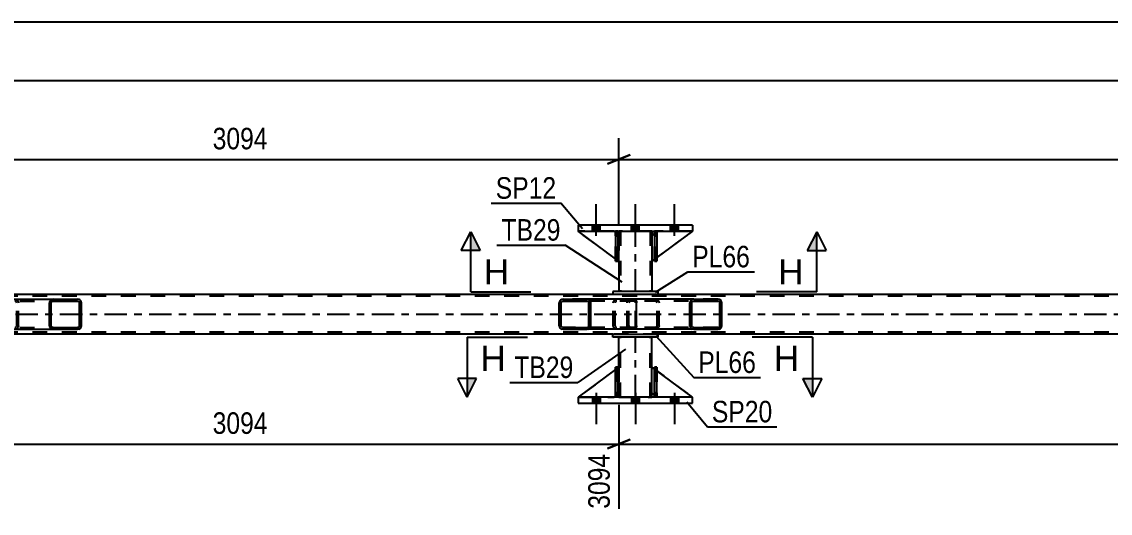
# Model space of a CAD drawing. Header units: millimetres. Extents: x -123 to 718, y -437 to 157.
# Drawn here: x -40.2 to 104.5, y -236.4 to -171 of the extents above; entities that cross this region are included whole.
import ezdxf

# ---------------------------------------------------------------- set-up
doc = ezdxf.new("R2010")
doc.units = ezdxf.units.MM
doc.linetypes.add('DXK_LINE_DOT2', pattern=[3.9198, 1.9599, -1.9599])
doc.linetypes.add('DXK_LINE_DOT3', pattern=[5.9187, 2.979, -0.9799, 0.9799, -0.9799])
doc.styles.add('Arial', font='ARIAL.TTF', dxfattribs={"height": 0.2})
doc.styles.add('Arial Narrow', font='ARIALN.TTF', dxfattribs={"height": 0.2})

# ---------------------------------------------------------------- blocks, each defined once
blk = doc.blocks.new('Part-232816598-4742 - 4530')
at = {"color": 2, "linetype": 'Continuous'}
for p, q in [((44.26, -198.85), (43.94, -198.85)), ((43.94, -198.85), (43.94, -202.85)), ((44.26, -198.85), (44.26, -198.85)), ((44.26, -198.85), (44.26, -202.85)), ((44.26, -202.85), (43.94, -202.85))]:
    blk.add_line(p, q, dxfattribs=at)
at = {"color": 7, "linetype": 'DXK_LINE_DOT2'}
for p, q in [((43.94, -199.45), (43.94, -198.85)), ((44.26, -199.45), (43.94, -199.45)), ((43.94, -199.45), (43.94, -202.85)), ((44.26, -199.45), (44.26, -198.85)), ((44.26, -198.85), (44.26, -198.85)), ((44.26, -202.85), (44.26, -199.45))]:
    blk.add_line(p, q, dxfattribs=at)
blk = doc.blocks.new('Bolt-232816598-4581 - 4530')
at = {"linetype": 'Continuous'}
for points in [[(35.67, -198.85), (36.71, -198.85), (36.71, -198.05), (35.67, -198.05)], [(35.67, -198.85), (36.71, -198.85), (36.71, -198.05), (35.67, -198.05)], [(35.67, -198.85), (36.71, -198.85), (36.71, -198.05), (35.67, -198.05)], [(40.87, -198.85), (41.91, -198.85), (41.91, -198.05), (40.87, -198.05)], [(40.87, -198.85), (41.91, -198.85), (41.91, -198.05), (40.87, -198.05)], [(46.07, -198.85), (47.11, -198.85), (47.11, -198.05), (46.07, -198.05)], [(46.07, -198.85), (47.11, -198.85), (47.11, -198.05), (46.07, -198.05)], [(46.07, -198.85), (47.11, -198.85), (47.11, -198.05), (46.07, -198.05)]]:
    blk.add_hatch(color=1, dxfattribs=at).paths.add_polyline_path(points)
at = {"color": 1, "linetype": 'Continuous'}
for p, q in [((36.19, -199.45), (36.19, -195.25)), ((36.19, -199.45), (36.19, -195.25)), ((36.19, -199.45), (36.19, -195.25)), ((41.39, -199.45), (41.39, -195.25)), ((41.39, -199.45), (41.39, -195.25)), ((46.59, -199.45), (46.59, -195.25)), ((46.59, -199.45), (46.59, -195.25)), ((46.59, -199.45), (46.59, -195.25)), ((35.67, -198.85), (35.67, -198.05)), ((35.67, -198.85), (35.67, -198.05)), ((35.67, -198.85), (35.67, -198.05)), ((36.71, -198.85), (36.71, -198.05)), ((36.71, -198.85), (36.71, -198.05)), ((36.71, -198.85), (36.71, -198.05)), ((40.87, -198.85), (40.87, -198.05)), ((40.87, -198.85), (40.87, -198.05)), ((41.91, -198.85), (41.91, -198.05)), ((41.91, -198.85), (41.91, -198.05)), ((46.07, -198.85), (46.07, -198.05)), ((46.07, -198.85), (46.07, -198.05)), ((46.07, -198.85), (46.07, -198.05)), ((47.11, -198.85), (47.11, -198.05)), ((47.11, -198.85), (47.11, -198.05)), ((47.11, -198.85), (47.11, -198.05))]:
    blk.add_line(p, q, dxfattribs=at)
blk = doc.blocks.new('Part-232816598-4655 - 4530')
at = {"color": 2, "linetype": 'Continuous'}
for p, q in [((38.39, -207.25), (-52.85, -207.25)), ((208.65, -207.25), (44.39, -207.25)), ((38.39, -212.53), (-52.85, -212.53)), ((208.65, -212.53), (44.39, -212.53))]:
    blk.add_line(p, q, dxfattribs=at)
at = {"color": 7, "linetype": 'DXK_LINE_DOT2'}
for p, q in [((606.06, -207.49), (-52.85, -207.49)), ((44.39, -207.25), (38.39, -207.25)), ((606.06, -212.29), (-52.85, -212.29)), ((44.39, -212.53), (38.39, -212.53))]:
    blk.add_line(p, q, dxfattribs=at)
at = {"color": 7, "linetype": 'DXK_LINE_DOT3'}
blk.add_line((-52.85, -209.89), (606.06, -209.89), dxfattribs=at)
blk = doc.blocks.new('Bolt-232816598-21234 - 4530')
at = {"linetype": 'Continuous'}
for points in [[(36.71, -220.93), (35.67, -220.93), (35.67, -221.73), (36.71, -221.73)], [(36.71, -220.93), (35.67, -220.93), (35.67, -221.73), (36.71, -221.73)], [(36.71, -220.93), (35.67, -220.93), (35.67, -221.73), (36.71, -221.73)], [(41.91, -220.93), (40.87, -220.93), (40.87, -221.73), (41.91, -221.73)], [(41.91, -220.93), (40.87, -220.93), (40.87, -221.73), (41.91, -221.73)], [(47.11, -220.93), (46.07, -220.93), (46.07, -221.73), (47.11, -221.73)], [(47.11, -220.93), (46.07, -220.93), (46.07, -221.73), (47.11, -221.73)], [(47.11, -220.93), (46.07, -220.93), (46.07, -221.73), (47.11, -221.73)]]:
    blk.add_hatch(color=1, dxfattribs=at).paths.add_polyline_path(points)
at = {"color": 1, "linetype": 'Continuous'}
for p, q in [((35.67, -220.93), (35.67, -221.73)), ((35.67, -220.93), (35.67, -221.73)), ((35.67, -220.93), (35.67, -221.73)), ((36.19, -220.33), (36.19, -224.53)), ((36.19, -220.33), (36.19, -224.53)), ((36.19, -220.33), (36.19, -224.53)), ((36.71, -220.93), (36.71, -221.73)), ((36.71, -220.93), (36.71, -221.73)), ((36.71, -220.93), (36.71, -221.73)), ((40.87, -220.93), (40.87, -221.73)), ((40.87, -220.93), (40.87, -221.73)), ((41.39, -220.33), (41.39, -224.53)), ((41.39, -220.33), (41.39, -224.53)), ((41.91, -220.93), (41.91, -221.73)), ((41.91, -220.93), (41.91, -221.73)), ((46.07, -220.93), (46.07, -221.73)), ((46.07, -220.93), (46.07, -221.73)), ((46.07, -220.93), (46.07, -221.73)), ((46.59, -220.33), (46.59, -224.53)), ((46.59, -220.33), (46.59, -224.53)), ((46.59, -220.33), (46.59, -224.53)), ((47.11, -220.93), (47.11, -221.73)), ((47.11, -220.93), (47.11, -221.73)), ((47.11, -220.93), (47.11, -221.73))]:
    blk.add_line(p, q, dxfattribs=at)
blk = doc.blocks.new('Part-232816598-4724 - 4530')
at = {"color": 2, "linetype": 'Continuous'}
for p, q in [((48.99, -198.05), (33.79, -198.05)), ((33.79, -198.05), (33.79, -198.85)), ((48.99, -198.05), (48.99, -198.85)), ((33.79, -198.85), (48.99, -198.85))]:
    blk.add_line(p, q, dxfattribs=at)
blk = doc.blocks.new('Part-232816598-4738 - 4530')
at = {"color": 2, "linetype": 'Continuous'}
for p, q in [((43.94, -199.1), (43.59, -199.45)), ((43.59, -199.45), (43.59, -202.85)), ((48.99, -198.85), (44.26, -202.35)), ((43.94, -202.59), (43.59, -202.85))]:
    blk.add_line(p, q, dxfattribs=at)
at = {"color": 7, "linetype": 'DXK_LINE_DOT2'}
for p, q in [((44.19, -198.85), (43.94, -199.1)), ((48.99, -198.85), (44.19, -198.85)), ((44.26, -202.35), (43.94, -202.59))]:
    blk.add_line(p, q, dxfattribs=at)
blk = doc.blocks.new('Part-232816598-4739 - 4530')
at = {"color": 7, "linetype": 'DXK_LINE_DOT2'}
for p, q in [((44.19, -198.85), (43.59, -199.45)), ((43.59, -202.85), (48.99, -198.85)), ((43.59, -199.45), (43.59, -202.85)), ((48.99, -198.85), (44.19, -198.85))]:
    blk.add_line(p, q, dxfattribs=at)
blk = doc.blocks.new('Part-232816598-4740 - 4530')
at = {"color": 2, "linetype": 'Continuous'}
for p, q in [((38.74, -202.52), (33.79, -198.85)), ((38.74, -199), (38.59, -198.85)), ((39.19, -199.45), (39.06, -199.32)), ((39.19, -199.45), (39.19, -199.45)), ((39.19, -202.85), (39.19, -199.45)), ((39.06, -202.76), (39.19, -202.85)), ((39.19, -202.85), (39.19, -202.85))]:
    blk.add_line(p, q, dxfattribs=at)
at = {"color": 7, "linetype": 'DXK_LINE_DOT2'}
for p, q in [((38.59, -198.85), (33.79, -198.85)), ((38.59, -198.85), (39.19, -199.45)), ((39.06, -199.32), (38.74, -199)), ((39.19, -199.45), (39.19, -202.85)), ((39.06, -202.76), (38.74, -202.52))]:
    blk.add_line(p, q, dxfattribs=at)
blk = doc.blocks.new('Part-232816598-4741 - 4530')
at = {"color": 7, "linetype": 'DXK_LINE_DOT2'}
for p, q in [((39.19, -202.85), (33.79, -198.85)), ((33.79, -198.85), (38.59, -198.85)), ((38.59, -198.85), (39.19, -199.45)), ((39.19, -199.45), (38.59, -198.85)), ((39.19, -199.45), (39.19, -202.85)), ((39.19, -199.45), (39.19, -199.45)), ((39.19, -199.45), (39.19, -202.85))]:
    blk.add_line(p, q, dxfattribs=at)
blk = doc.blocks.new('Part-232816598-4743 - 4530')
at = {"color": 2, "linetype": 'Continuous'}
for p, q in [((39.06, -198.85), (38.74, -198.85)), ((38.74, -198.85), (38.74, -202.85)), ((39.06, -198.85), (39.06, -198.85)), ((39.06, -198.85), (39.06, -202.85)), ((39.06, -202.85), (38.74, -202.85))]:
    blk.add_line(p, q, dxfattribs=at)
at = {"color": 7, "linetype": 'DXK_LINE_DOT2'}
for p, q in [((38.74, -199.45), (38.74, -198.85)), ((39.06, -199.45), (38.74, -199.45)), ((38.74, -199.45), (38.74, -202.85)), ((39.06, -199.45), (39.06, -198.85)), ((39.06, -198.85), (39.06, -198.85)), ((39.06, -202.85), (39.06, -199.45))]:
    blk.add_line(p, q, dxfattribs=at)
blk = doc.blocks.new('Part-232816598-4744 - 4530')
at = {"color": 7, "linetype": 'DXK_LINE_DOT2'}
for p, q in [((43.94, -199.45), (43.94, -198.85)), ((43.94, -198.85), (43.94, -198.85)), ((43.94, -198.85), (43.94, -202.85)), ((44.26, -198.85), (43.94, -198.85)), ((43.94, -202.85), (43.94, -199.45)), ((43.94, -199.45), (44.26, -199.45)), ((44.26, -199.45), (44.26, -198.85)), ((44.26, -202.85), (44.26, -198.85)), ((44.26, -199.45), (44.26, -202.85)), ((43.94, -202.85), (44.26, -202.85))]:
    blk.add_line(p, q, dxfattribs=at)
blk = doc.blocks.new('Part-232816598-4745 - 4530')
at = {"linetype": 'Continuous'}
h = blk.add_hatch(dxfattribs=at)
h.set_pattern_fill('', scale=0.7, style=0, pattern_type=0)
h.set_pattern_definition([(45, (35.4365, -208.1876), (-1.57154, 1.57154), [])])
h.paths.add_polyline_path([(35.47, -208.37), (35.44, -208.19), (35.33, -208.03), (35.16, -207.93), (34.97, -207.89), (31.79, -207.89), (31.6, -207.93), (31.43, -208.03), (31.32, -208.19), (31.28, -208.37), (31.28, -211.41), (31.32, -211.59), (31.43, -211.75), (31.6, -211.85), (31.79, -211.89), (34.97, -211.89), (35.16, -211.85), (35.33, -211.75), (35.44, -211.59), (35.47, -211.41)])
h.paths.add_polyline_path([(35.2, -211.5), (35.15, -211.58), (35.07, -211.63), (34.97, -211.65), (31.79, -211.65), (31.69, -211.63), (31.61, -211.58), (31.56, -211.5), (31.54, -211.41), (31.54, -208.37), (31.56, -208.28), (31.61, -208.2), (31.69, -208.15), (31.79, -208.13), (34.97, -208.13), (35.07, -208.15), (35.15, -208.2), (35.2, -208.28), (35.22, -208.37), (35.22, -211.41)])
at = {"color": 2, "linetype": 'Continuous'}
for p, q in [((31.32, -208.19), (31.28, -208.37)), ((31.54, -208.37), (31.56, -208.28)), ((31.56, -208.28), (31.61, -208.2)), ((31.79, -207.89), (31.6, -207.93)), ((31.61, -208.2), (31.69, -208.15)), ((31.69, -208.15), (31.79, -208.13)), ((31.79, -207.89), (34.97, -207.89)), ((31.79, -208.13), (34.97, -208.13)), ((41.27, -207.89), (34.97, -207.89)), ((35.16, -207.93), (34.97, -207.89)), ((34.97, -208.13), (35.07, -208.15)), ((35.07, -208.15), (35.15, -208.2)), ((35.15, -208.2), (35.2, -208.28)), ((35.2, -208.28), (35.22, -208.37)), ((35.47, -208.37), (35.44, -208.19)), ((41.27, -207.89), (41.38, -207.93)), ((41.38, -207.93), (41.46, -208.03)), ((41.46, -208.03), (41.52, -208.19)), ((41.52, -208.19), (41.54, -208.37)), ((31.28, -211.41), (31.28, -208.37)), ((31.54, -211.41), (31.54, -208.37)), ((35.22, -211.41), (35.22, -208.37)), ((35.47, -211.41), (35.47, -208.37)), ((41.54, -211.41), (41.54, -208.37)), ((31.28, -211.41), (31.32, -211.59)), ((31.56, -211.5), (31.54, -211.41)), ((31.61, -211.58), (31.56, -211.5)), ((31.6, -211.85), (31.79, -211.89)), ((31.69, -211.63), (31.61, -211.58)), ((31.79, -211.65), (31.69, -211.63)), ((31.79, -211.65), (34.97, -211.65)), ((31.79, -211.89), (34.97, -211.89)), ((35.07, -211.63), (34.97, -211.65)), ((34.97, -211.89), (35.16, -211.85)), ((41.27, -211.89), (34.97, -211.89)), ((35.15, -211.58), (35.07, -211.63)), ((35.2, -211.5), (35.15, -211.58)), ((35.22, -211.41), (35.2, -211.5)), ((35.44, -211.59), (35.47, -211.41)), ((41.38, -211.85), (41.27, -211.89)), ((41.46, -211.75), (41.38, -211.85)), ((41.52, -211.59), (41.46, -211.75)), ((41.54, -211.41), (41.52, -211.59))]:
    blk.add_line(p, q, dxfattribs=at)
at = {"color": 7, "linetype": 'DXK_LINE_DOT2'}
for p, q in [((34.97, -207.89), (31.79, -207.89)), ((41.27, -208.13), (31.79, -208.13)), ((38.44, -208.37), (38.47, -208.19)), ((38.71, -208.28), (38.69, -208.37)), ((38.76, -208.2), (38.71, -208.28)), ((38.75, -207.93), (38.94, -207.89)), ((38.84, -208.15), (38.76, -208.2)), ((38.94, -208.13), (38.84, -208.15)), ((40.28, -208.13), (40.28, -207.89)), ((41.32, -208.15), (41.27, -208.13)), ((41.37, -208.2), (41.32, -208.15)), ((41.4, -208.28), (41.37, -208.2)), ((41.41, -208.37), (41.4, -208.28)), ((38.44, -211.41), (38.44, -208.37)), ((38.69, -211.41), (38.69, -208.37)), ((41.41, -211.41), (41.41, -208.37)), ((41.27, -211.65), (31.79, -211.65)), ((34.97, -211.89), (31.79, -211.89)), ((38.47, -211.59), (38.44, -211.41)), ((38.69, -211.41), (38.71, -211.5)), ((38.71, -211.5), (38.76, -211.58)), ((38.94, -211.89), (38.75, -211.85)), ((38.76, -211.58), (38.84, -211.63)), ((38.84, -211.63), (38.94, -211.65)), ((40.28, -211.89), (40.28, -211.65)), ((41.27, -211.65), (41.32, -211.63)), ((41.32, -211.63), (41.37, -211.58)), ((41.37, -211.58), (41.4, -211.5)), ((41.4, -211.5), (41.41, -211.41))]:
    blk.add_line(p, q, dxfattribs=at)
at = {"color": 2, "linetype": 'Continuous'}
for centre, start, end in [((31.77, -208.39), 111.1941, 156.1506), ((34.99, -208.39), 23.8494, 68.8059), ((31.77, -211.4), 203.8494, 248.8059), ((34.99, -211.4), 291.1941, 336.1506)]:
    blk.add_arc(centre, 0.492, start, end, dxfattribs=at)
at = {"color": 7, "linetype": 'DXK_LINE_DOT2'}
for centre, start, end in [((38.92, -208.39), 111.1941, 156.1506), ((38.92, -211.4), 203.8494, 248.8059)]:
    blk.add_arc(centre, 0.492, start, end, dxfattribs=at)
blk = doc.blocks.new('Part-232816598-4746 - 4530')
at = {"linetype": 'Continuous'}
h = blk.add_hatch(dxfattribs=at)
h.set_pattern_fill('', scale=0.7, style=0, pattern_type=0)
h.set_pattern_definition([(45, (-32.287, -208.1876), (-1.57154, 1.57154), [])])
h.paths.add_polyline_path([(-32.25, -208.37), (-32.29, -208.19), (-32.4, -208.03), (-32.56, -207.93), (-32.76, -207.89), (-35.99, -207.89), (-36.19, -207.93), (-36.36, -208.03), (-36.47, -208.19), (-36.5, -208.37), (-36.5, -211.41), (-36.47, -211.59), (-36.36, -211.75), (-36.19, -211.85), (-35.99, -211.89), (-32.76, -211.89), (-32.56, -211.85), (-32.4, -211.75), (-32.29, -211.59), (-32.25, -211.41)])
h.paths.add_polyline_path([(-32.52, -211.5), (-32.58, -211.58), (-32.66, -211.63), (-32.76, -211.65), (-35.99, -211.65), (-36.09, -211.63), (-36.17, -211.58), (-36.23, -211.5), (-36.25, -211.41), (-36.25, -208.37), (-36.23, -208.28), (-36.17, -208.2), (-36.09, -208.15), (-35.99, -208.13), (-32.76, -208.13), (-32.66, -208.15), (-32.58, -208.2), (-32.52, -208.28), (-32.5, -208.37), (-32.5, -211.41)])
at = {"color": 2, "linetype": 'Continuous'}
for p, q in [((-44.85, -208.37), (-44.82, -208.19)), ((-44.54, -207.93), (-44.34, -207.89)), ((-44.34, -207.89), (-35.99, -207.89)), ((-36.47, -208.19), (-36.5, -208.37)), ((-36.25, -208.37), (-36.23, -208.28)), ((-36.23, -208.28), (-36.17, -208.2)), ((-35.99, -207.89), (-36.19, -207.93)), ((-36.17, -208.2), (-36.09, -208.15)), ((-36.09, -208.15), (-35.99, -208.13)), ((-35.99, -207.89), (-32.76, -207.89)), ((-35.99, -208.13), (-32.76, -208.13)), ((-32.56, -207.93), (-32.76, -207.89)), ((-32.76, -208.13), (-32.66, -208.15)), ((-32.66, -208.15), (-32.58, -208.2)), ((-32.58, -208.2), (-32.52, -208.28)), ((-32.52, -208.28), (-32.5, -208.37)), ((-32.25, -208.37), (-32.29, -208.19)), ((-44.85, -211.41), (-44.85, -208.37)), ((-36.5, -211.41), (-36.5, -208.37)), ((-36.25, -211.41), (-36.25, -208.37)), ((-32.5, -211.41), (-32.5, -208.37)), ((-32.25, -211.41), (-32.25, -208.37)), ((-44.82, -211.59), (-44.85, -211.41)), ((-44.34, -211.89), (-44.54, -211.85)), ((-44.34, -211.89), (-35.99, -211.89)), ((-36.5, -211.41), (-36.47, -211.59)), ((-36.23, -211.5), (-36.25, -211.41)), ((-36.17, -211.58), (-36.23, -211.5)), ((-36.19, -211.85), (-35.99, -211.89)), ((-36.09, -211.63), (-36.17, -211.58)), ((-35.99, -211.65), (-36.09, -211.63)), ((-35.99, -211.65), (-32.76, -211.65)), ((-35.99, -211.89), (-32.76, -211.89)), ((-32.66, -211.63), (-32.76, -211.65)), ((-32.76, -211.89), (-32.56, -211.85)), ((-32.58, -211.58), (-32.66, -211.63)), ((-32.52, -211.5), (-32.58, -211.58)), ((-32.5, -211.41), (-32.52, -211.5)), ((-32.29, -211.59), (-32.25, -211.41))]:
    blk.add_line(p, q, dxfattribs=at)
at = {"color": 7, "linetype": 'DXK_LINE_DOT2'}
for p, q in [((-44.58, -208.28), (-44.6, -208.37)), ((-44.52, -208.2), (-44.58, -208.28)), ((-44.44, -208.15), (-44.52, -208.2)), ((-44.34, -208.13), (-44.44, -208.15)), ((-44.34, -208.13), (-32.76, -208.13)), ((-41.11, -207.89), (-40.91, -207.93)), ((-41.01, -208.15), (-41.11, -208.13)), ((-40.93, -208.2), (-41.01, -208.15)), ((-40.87, -208.28), (-40.93, -208.2)), ((-40.85, -208.37), (-40.87, -208.28)), ((-40.64, -208.19), (-40.6, -208.37)), ((-35.99, -207.89), (-32.76, -207.89)), ((-44.6, -211.41), (-44.6, -208.37)), ((-40.85, -211.41), (-40.85, -208.37)), ((-40.6, -211.41), (-40.6, -208.37)), ((-44.6, -211.41), (-44.58, -211.5)), ((-44.58, -211.5), (-44.52, -211.58)), ((-44.52, -211.58), (-44.44, -211.63)), ((-44.44, -211.63), (-44.34, -211.65)), ((-44.34, -211.65), (-32.76, -211.65)), ((-41.11, -211.65), (-41.01, -211.63)), ((-40.91, -211.85), (-41.11, -211.89)), ((-41.01, -211.63), (-40.93, -211.58)), ((-40.93, -211.58), (-40.87, -211.5)), ((-40.87, -211.5), (-40.85, -211.41)), ((-40.6, -211.41), (-40.64, -211.59)), ((-35.99, -211.89), (-32.76, -211.89))]:
    blk.add_line(p, q, dxfattribs=at)
at = {"color": 2, "linetype": 'Continuous'}
for centre, start, end in [((-44.36, -208.39), 110.7583, 155.68), ((-36.01, -208.39), 110.7583, 155.68), ((-32.74, -208.39), 24.32, 69.2417), ((-44.36, -211.39), 204.32, 249.2417), ((-36.01, -211.39), 204.32, 249.2417), ((-32.74, -211.39), 290.7583, 335.68)]:
    blk.add_arc(centre, 0.496, start, end, dxfattribs=at)
at = {"color": 7, "linetype": 'DXK_LINE_DOT2'}
for centre, start, end in [((-41.09, -208.39), 24.32, 69.2417), ((-41.09, -211.39), 290.7583, 335.68)]:
    blk.add_arc(centre, 0.496, start, end, dxfattribs=at)
blk = doc.blocks.new('Part-232816598-4747 - 4530')
at = {"linetype": 'Continuous'}
h = blk.add_hatch(dxfattribs=at)
h.set_pattern_fill('', scale=0.7, style=0, pattern_type=0)
h.set_pattern_definition([(45, (52.8472, -208.1876), (-1.57154, 1.57154), [])])
h.paths.add_polyline_path([(52.89, -208.37), (52.85, -208.19), (52.74, -208.03), (52.57, -207.93), (52.38, -207.89), (49.14, -207.89), (48.94, -207.93), (48.78, -208.03), (48.67, -208.19), (48.63, -208.37), (48.63, -211.41), (48.67, -211.59), (48.78, -211.75), (48.94, -211.85), (49.14, -211.89), (52.38, -211.89), (52.57, -211.85), (52.74, -211.75), (52.85, -211.59), (52.89, -211.41)])
h.paths.add_polyline_path([(52.61, -211.5), (52.56, -211.58), (52.47, -211.63), (52.38, -211.65), (49.14, -211.65), (49.04, -211.63), (48.96, -211.58), (48.9, -211.5), (48.88, -211.41), (48.88, -208.37), (48.9, -208.28), (48.96, -208.2), (49.04, -208.15), (49.14, -208.13), (52.38, -208.13), (52.47, -208.15), (52.56, -208.2), (52.61, -208.28), (52.63, -208.37), (52.63, -211.41)])
at = {"color": 7, "linetype": 'DXK_LINE_DOT2'}
for p, q in [((40.28, -208.37), (40.32, -208.19)), ((40.55, -208.28), (40.54, -208.37)), ((40.61, -208.2), (40.55, -208.28)), ((40.6, -207.93), (40.79, -207.89)), ((40.69, -208.15), (40.61, -208.2)), ((40.79, -208.13), (40.69, -208.15)), ((41.27, -207.89), (40.79, -207.89)), ((52.38, -208.13), (40.79, -208.13)), ((44.03, -207.89), (44.22, -207.93)), ((44.12, -208.15), (44.03, -208.13)), ((44.21, -208.2), (44.12, -208.15)), ((44.26, -208.28), (44.21, -208.2)), ((44.28, -208.37), (44.26, -208.28)), ((44.5, -208.19), (44.54, -208.37)), ((52.38, -207.89), (49.14, -207.89)), ((40.28, -211.41), (40.28, -208.37)), ((40.54, -211.41), (40.54, -208.37)), ((44.28, -211.41), (44.28, -208.37)), ((44.54, -211.41), (44.54, -208.37)), ((40.32, -211.59), (40.28, -211.41)), ((40.54, -211.41), (40.55, -211.5)), ((40.55, -211.5), (40.61, -211.58)), ((40.79, -211.89), (40.6, -211.85)), ((40.61, -211.58), (40.69, -211.63)), ((40.69, -211.63), (40.79, -211.65)), ((52.38, -211.65), (40.79, -211.65)), ((41.27, -211.89), (40.79, -211.89)), ((44.03, -211.65), (44.12, -211.63)), ((44.22, -211.85), (44.03, -211.89)), ((44.12, -211.63), (44.21, -211.58)), ((44.21, -211.58), (44.26, -211.5)), ((44.26, -211.5), (44.28, -211.41)), ((44.54, -211.41), (44.5, -211.59)), ((52.38, -211.89), (49.14, -211.89))]:
    blk.add_line(p, q, dxfattribs=at)
at = {"color": 2, "linetype": 'Continuous'}
for p, q in [((49.14, -207.89), (41.27, -207.89)), ((48.67, -208.19), (48.63, -208.37)), ((48.88, -208.37), (48.9, -208.28)), ((48.9, -208.28), (48.96, -208.2)), ((49.14, -207.89), (48.94, -207.93)), ((48.96, -208.2), (49.04, -208.15)), ((49.04, -208.15), (49.14, -208.13)), ((49.14, -207.89), (52.38, -207.89)), ((49.14, -208.13), (52.38, -208.13)), ((52.57, -207.93), (52.38, -207.89)), ((52.38, -208.13), (52.47, -208.15)), ((52.47, -208.15), (52.56, -208.2)), ((52.56, -208.2), (52.61, -208.28)), ((52.61, -208.28), (52.63, -208.37)), ((52.89, -208.37), (52.85, -208.19)), ((48.63, -211.41), (48.63, -208.37)), ((48.88, -211.41), (48.88, -208.37)), ((52.63, -211.41), (52.63, -208.37)), ((52.89, -211.41), (52.89, -208.37)), ((49.14, -211.89), (41.27, -211.89)), ((48.63, -211.41), (48.67, -211.59)), ((48.9, -211.5), (48.88, -211.41)), ((48.96, -211.58), (48.9, -211.5)), ((48.94, -211.85), (49.14, -211.89)), ((49.04, -211.63), (48.96, -211.58)), ((49.14, -211.65), (49.04, -211.63)), ((49.14, -211.65), (52.38, -211.65)), ((49.14, -211.89), (52.38, -211.89)), ((52.47, -211.63), (52.38, -211.65)), ((52.38, -211.89), (52.57, -211.85)), ((52.56, -211.58), (52.47, -211.63)), ((52.61, -211.5), (52.56, -211.58)), ((52.63, -211.41), (52.61, -211.5)), ((52.85, -211.59), (52.89, -211.41))]:
    blk.add_line(p, q, dxfattribs=at)
at = {"color": 7, "linetype": 'DXK_LINE_DOT2'}
for centre, start, end in [((40.77, -208.39), 110.7583, 155.68), ((44.05, -208.39), 24.32, 69.2417), ((40.77, -211.39), 204.32, 249.2417), ((44.05, -211.39), 290.7583, 335.68)]:
    blk.add_arc(centre, 0.496, start, end, dxfattribs=at)
at = {"color": 2, "linetype": 'Continuous'}
for centre, start, end in [((49.12, -208.39), 110.7583, 155.68), ((52.39, -208.39), 24.32, 69.2417), ((49.12, -211.39), 204.32, 249.2417), ((52.39, -211.39), 290.7583, 335.68)]:
    blk.add_arc(centre, 0.496, start, end, dxfattribs=at)
blk = doc.blocks.new('Part-232816598-4825 - 4530')
at = {"color": 2, "linetype": 'Continuous'}
for p, q in [((39.19, -198.85), (39.19, -199.45)), ((43.59, -198.85), (43.59, -199.45)), ((39.19, -202.85), (39.19, -206.85)), ((43.59, -202.85), (43.59, -206.85))]:
    blk.add_line(p, q, dxfattribs=at)
at = {"color": 7, "linetype": 'DXK_LINE_DOT2'}
for p, q in [((43.59, -198.85), (39.19, -198.85)), ((39.19, -199.45), (39.19, -202.85)), ((39.43, -198.85), (39.43, -206.85)), ((43.35, -198.85), (43.35, -206.85)), ((43.59, -199.45), (43.59, -202.85)), ((43.59, -206.85), (39.19, -206.85))]:
    blk.add_line(p, q, dxfattribs=at)
at = {"color": 7, "linetype": 'DXK_LINE_DOT3'}
blk.add_line((41.39, -206.85), (41.39, -198.85), dxfattribs=at)
blk = doc.blocks.new('Part-232816598-4830 - 4530')
at = {"color": 2, "linetype": 'Continuous'}
for p, q in [((44.39, -206.85), (38.39, -206.85)), ((38.39, -206.85), (38.39, -207.25)), ((44.39, -206.85), (44.39, -207.25)), ((44.39, -207.25), (38.39, -207.25))]:
    blk.add_line(p, q, dxfattribs=at)
blk = doc.blocks.new('Part-232816598-4835 - 4530')
at = {"color": 2, "linetype": 'Continuous'}
for p, q in [((38.39, -212.53), (44.39, -212.53)), ((38.39, -212.93), (38.39, -212.53)), ((44.39, -212.53), (44.39, -212.93)), ((44.39, -212.93), (38.39, -212.93))]:
    blk.add_line(p, q, dxfattribs=at)
blk = doc.blocks.new('Part-232816598-4840 - 4530')
at = {"color": 2, "linetype": 'Continuous'}
for p, q in [((39.19, -216.93), (39.19, -212.93)), ((43.59, -216.93), (43.59, -212.93)), ((39.19, -220.93), (39.19, -220.33)), ((43.59, -220.93), (43.59, -220.33))]:
    blk.add_line(p, q, dxfattribs=at)
at = {"color": 7, "linetype": 'DXK_LINE_DOT2'}
for p, q in [((43.59, -212.93), (39.19, -212.93)), ((39.43, -220.93), (39.43, -212.93)), ((43.35, -220.93), (43.35, -212.93)), ((39.19, -220.33), (39.19, -216.93)), ((43.59, -220.33), (43.59, -216.93)), ((39.19, -220.93), (43.59, -220.93))]:
    blk.add_line(p, q, dxfattribs=at)
at = {"color": 7, "linetype": 'DXK_LINE_DOT3'}
blk.add_line((41.39, -220.93), (41.39, -212.93), dxfattribs=at)
blk = doc.blocks.new('Part-232816598-4841 - 4530')
at = {"color": 7, "linetype": 'DXK_LINE_DOT2'}
for p, q in [((38.74, -199.45), (38.74, -198.85)), ((38.74, -198.85), (38.74, -198.85)), ((38.74, -198.85), (38.74, -202.85)), ((39.06, -198.85), (38.74, -198.85)), ((38.74, -202.85), (38.74, -199.45)), ((38.74, -199.45), (39.06, -199.45)), ((39.06, -199.45), (39.06, -198.85)), ((39.06, -202.85), (39.06, -198.85)), ((39.06, -199.45), (39.06, -202.85)), ((38.74, -202.85), (39.06, -202.85))]:
    blk.add_line(p, q, dxfattribs=at)
blk = doc.blocks.new('Part-232816598-21223 - 4530')
at = {"color": 7, "linetype": 'DXK_LINE_DOT2'}
for p, q in [((39.06, -216.93), (38.74, -216.93)), ((38.74, -220.33), (38.74, -216.93)), ((38.74, -220.93), (38.74, -216.93)), ((39.06, -216.93), (39.06, -220.46)), ((39.06, -220.93), (39.06, -216.93)), ((39.06, -220.33), (38.74, -220.33)), ((38.74, -220.93), (38.74, -220.33)), ((39.06, -220.93), (38.74, -220.93)), ((39.06, -220.46), (39.06, -220.93)), ((39.06, -220.93), (39.06, -220.93))]:
    blk.add_line(p, q, dxfattribs=at)
blk = doc.blocks.new('Part-232816598-21224 - 4530')
at = {"color": 7, "linetype": 'DXK_LINE_DOT2'}
for p, q in [((44.26, -216.93), (43.94, -216.93)), ((43.94, -220.33), (43.94, -216.93)), ((43.94, -220.93), (43.94, -216.93)), ((44.26, -216.93), (44.26, -220.33)), ((44.26, -220.93), (44.26, -216.93)), ((44.26, -220.33), (43.94, -220.33)), ((43.94, -220.93), (43.94, -220.33)), ((44.26, -220.93), (43.94, -220.93)), ((44.26, -220.33), (44.26, -220.93)), ((44.26, -220.93), (44.26, -220.93))]:
    blk.add_line(p, q, dxfattribs=at)
blk = doc.blocks.new('Part-232816598-21225 - 4530')
at = {"color": 2, "linetype": 'Continuous'}
for p, q in [((38.74, -220.93), (38.74, -216.93)), ((38.74, -216.93), (39.06, -216.93)), ((39.06, -220.93), (39.06, -216.93)), ((38.74, -220.93), (38.74, -220.93)), ((38.74, -220.93), (38.74, -220.93)), ((39.06, -220.93), (38.74, -220.93)), ((39.06, -220.93), (39.06, -220.93))]:
    blk.add_line(p, q, dxfattribs=at)
at = {"color": 7, "linetype": 'DXK_LINE_DOT2'}
for p, q in [((38.74, -216.93), (38.74, -220.34)), ((39.06, -220.34), (39.06, -216.93)), ((38.74, -220.33), (39.06, -220.33)), ((38.74, -220.34), (38.74, -220.93)), ((38.74, -220.93), (38.74, -220.93)), ((39.06, -220.93), (39.06, -220.34)), ((39.06, -220.93), (39.06, -220.93)), ((39.06, -220.93), (39.06, -220.93))]:
    blk.add_line(p, q, dxfattribs=at)
blk = doc.blocks.new('Part-232816598-21226 - 4530')
at = {"color": 2, "linetype": 'Continuous'}
for p, q in [((43.94, -220.93), (43.94, -216.93)), ((43.94, -216.93), (44.26, -216.93)), ((44.26, -220.93), (44.26, -216.93)), ((43.94, -220.93), (43.94, -220.93)), ((43.94, -220.93), (43.94, -220.93)), ((44.26, -220.93), (43.94, -220.93)), ((44.26, -220.93), (44.26, -220.93))]:
    blk.add_line(p, q, dxfattribs=at)
at = {"color": 7, "linetype": 'DXK_LINE_DOT2'}
for p, q in [((43.94, -216.93), (43.94, -220.34)), ((44.26, -220.34), (44.26, -216.93)), ((43.94, -220.33), (44.26, -220.33)), ((43.94, -220.34), (43.94, -220.93)), ((43.94, -220.93), (43.94, -220.93)), ((44.26, -220.93), (44.26, -220.34)), ((44.26, -220.93), (44.26, -220.93)), ((44.26, -220.93), (44.26, -220.93))]:
    blk.add_line(p, q, dxfattribs=at)
blk = doc.blocks.new('Part-232816598-21227 - 4530')
at = {"color": 7, "linetype": 'DXK_LINE_DOT2'}
for p, q in [((39.19, -216.93), (33.79, -220.93)), ((39.19, -220.33), (39.19, -216.93)), ((39.19, -216.93), (39.19, -220.33)), ((33.79, -220.93), (38.59, -220.93)), ((38.59, -220.93), (39.19, -220.33)), ((39.19, -220.33), (38.59, -220.93)), ((39.19, -220.33), (39.19, -220.33))]:
    blk.add_line(p, q, dxfattribs=at)
blk = doc.blocks.new('Part-232816598-21228 - 4530')
at = {"color": 7, "linetype": 'DXK_LINE_DOT2'}
for p, q in [((39.06, -217.03), (38.74, -217.26)), ((39.19, -220.33), (39.19, -216.93)), ((33.79, -220.93), (33.79, -220.93)), ((33.79, -220.93), (33.79, -220.93)), ((38.59, -220.93), (33.79, -220.93)), ((39.19, -220.33), (38.59, -220.93)), ((38.59, -220.93), (38.59, -220.93)), ((39.06, -220.46), (38.74, -220.78))]:
    blk.add_line(p, q, dxfattribs=at)
at = {"color": 2, "linetype": 'Continuous'}
for p, q in [((39.19, -216.93), (39.06, -217.03)), ((39.19, -220.33), (39.19, -216.93)), ((38.74, -217.26), (33.79, -220.93)), ((38.74, -220.78), (38.59, -220.93)), ((39.19, -220.33), (39.06, -220.46)), ((39.19, -220.33), (39.19, -220.33))]:
    blk.add_line(p, q, dxfattribs=at)
blk = doc.blocks.new('Part-232816598-21229 - 4530')
at = {"color": 7, "linetype": 'DXK_LINE_DOT2'}
for p, q in [((43.59, -220.33), (43.59, -216.93)), ((43.59, -216.93), (48.99, -220.93)), ((44.19, -220.93), (43.59, -220.33)), ((48.99, -220.93), (44.19, -220.93))]:
    blk.add_line(p, q, dxfattribs=at)
blk = doc.blocks.new('Part-232816598-21230 - 4530')
at = {"color": 2, "linetype": 'Continuous'}
for p, q in [((43.59, -220.33), (43.59, -216.93)), ((43.94, -217.2), (43.59, -216.93)), ((48.98, -220.93), (44.26, -217.43)), ((43.94, -220.69), (43.59, -220.33))]:
    blk.add_line(p, q, dxfattribs=at)
at = {"color": 7, "linetype": 'DXK_LINE_DOT2'}
for p, q in [((44.26, -217.43), (43.94, -217.2)), ((44.19, -220.93), (43.94, -220.69)), ((48.99, -220.93), (44.19, -220.93)), ((48.98, -220.93), (48.99, -220.93)), ((48.99, -220.93), (48.98, -220.93))]:
    blk.add_line(p, q, dxfattribs=at)
blk = doc.blocks.new('Part-232816598-21231 - 4530')
at = {"color": 2, "linetype": 'Continuous'}
for p, q in [((48.99, -220.93), (33.79, -220.93)), ((33.79, -220.93), (33.79, -221.73)), ((48.99, -221.73), (48.99, -220.93)), ((33.79, -221.73), (48.99, -221.73))]:
    blk.add_line(p, q, dxfattribs=at)
blk = doc.blocks.new('StraightDimension-232816598-4942 - 4530')
at = {"color": 7, "linetype": 'Continuous'}
for p, q in [((-61.47, -212.89), (-61.47, -230.28)), ((39.19, -221.93), (39.19, -235.76)), ((-59.97, -226.55), (-62.97, -227.75)), ((-61.47, -227.15), (39.19, -227.15)), ((37.69, -227.75), (40.69, -226.55))]:
    blk.add_line(p, q, dxfattribs=at)
at = {"color": 0}
blk.add_wipeout([(-6.89, -226.4), (-6.89, -222.2), (-15.4, -222.2), (-15.4, -226.4)], dxfattribs=at)
at = {"color": 3, "style": 'Arial Narrow'}
blk.add_text('3094', height=2.863, dxfattribs=at).set_placement((-14.8, -225.8))
at = {"color": 0, "linetype": 'Continuous'}
for points in [[(-62.07, -227.85), (-66.27, -227.85), (-66.27, -230.88), (-62.07, -230.88)], [(38.59, -227.85), (34.39, -227.85), (34.39, -236.36), (38.59, -236.36)]]:
    blk.add_wipeout(points, dxfattribs=at)
at = {"color": 3, "linetype": 'Continuous', "style": 'Arial Narrow'}
for s, height, p in [('0', 2.86, (-62.67, -230.28)), ('3094', 2.863, (37.99, -235.76))]:
    blk.add_text(s, height=height, rotation=90.0002, dxfattribs=at).set_placement(p)
blk = doc.blocks.new('StraightDimension-232816598-4862 - 4530')
at = {"color": 7, "linetype": 'Continuous'}
for p, q in [((-61.47, -206.89), (-61.47, -186.45)), ((39.19, -197.85), (39.19, -186.45)), ((-59.97, -188.7), (-62.97, -189.9)), ((-61.47, -189.3), (39.19, -189.3)), ((37.69, -189.9), (40.69, -188.7))]:
    blk.add_line(p, q, dxfattribs=at)
at = {"color": 0}
blk.add_wipeout([(-6.89, -188.55), (-6.89, -184.35), (-15.4, -184.35), (-15.4, -188.55)], dxfattribs=at)
at = {"color": 3, "style": 'Arial Narrow'}
blk.add_text('3094', height=2.863, dxfattribs=at).set_placement((-14.8, -187.95))
blk = doc.blocks.new('StraightDimension-232816598-4871 - 4530')
at = {"color": 7, "linetype": 'Continuous'}
for p, q in [((39.19, -197.85), (39.19, -186.45)), ((40.69, -188.7), (37.69, -189.9)), ((39.19, -189.3), (209.45, -189.3))]:
    blk.add_line(p, q, dxfattribs=at)
blk = doc.blocks.new('StraightDimension-232816598-4879 - 4530')
at = {"color": 7, "linetype": 'Continuous'}
blk.add_line((-62.11, -170.98), (615.32, -170.98), dxfattribs=at)
blk = doc.blocks.new('StraightDimension-232816598-4934 - 4530')
at = {"color": 7, "linetype": 'Continuous'}
for p, q in [((39.19, -221.93), (39.19, -235.76)), ((40.69, -226.55), (37.69, -227.75)), ((39.19, -227.15), (209.45, -227.15))]:
    blk.add_line(p, q, dxfattribs=at)
blk = doc.blocks.new('StraightDimension-232816598-13345 - 4530')
at = {"color": 7, "linetype": 'Continuous'}
blk.add_line((-61.47, -178.78), (614.68, -178.78), dxfattribs=at)
blk = doc.blocks.new('Mark-232816598-4720 - 4530')
at = {"color": 0}
blk.add_wipeout([(30.87, -194.52), (30.87, -191.52), (22.83, -191.52), (22.83, -194.52)], dxfattribs=at)
blk.add_wipeout([(30.87, -194.52), (30.87, -191.52), (22.83, -191.52), (22.83, -194.52)], dxfattribs=at)
at = {"color": 30, "linetype": 'Continuous'}
for p in [(22.23, -195.12), (34.36, -198.52)]:
    blk.add_line(p, (31.47, -195.12), dxfattribs=at)
at = {"color": 3, "style": 'Arial Narrow'}
blk.add_text('SP12', height=2.863, dxfattribs=at).set_placement((22.83, -194.52))
blk = doc.blocks.new('Mark-232816598-4821 - 4530')
at = {"color": 0}
blk.add_wipeout([(31.44, -200.1), (31.44, -197.1), (23.59, -197.1), (23.59, -200.1)], dxfattribs=at)
blk.add_wipeout([(31.44, -200.1), (31.44, -197.1), (23.59, -197.1), (23.59, -200.1)], dxfattribs=at)
at = {"color": 30, "linetype": 'Continuous'}
for p in [(22.99, -200.7), (39.64, -205.61)]:
    blk.add_line(p, (32.04, -200.7), dxfattribs=at)
at = {"color": 3, "style": 'Arial Narrow'}
blk.add_text('TB29', height=2.863, dxfattribs=at).set_placement((23.59, -200.1))
blk = doc.blocks.new('Mark-232816598-4826 - 4530')
at = {"color": 0}
blk.add_wipeout([(56.63, -203.65), (56.63, -200.65), (48.95, -200.65), (48.95, -203.65)], dxfattribs=at)
blk.add_wipeout([(56.63, -203.65), (56.63, -200.65), (48.95, -200.65), (48.95, -203.65)], dxfattribs=at)
at = {"color": 30, "linetype": 'Continuous'}
for p, q in [((44.07, -206.94), (48.35, -204.25)), ((48.35, -204.25), (57.23, -204.25))]:
    blk.add_line(p, q, dxfattribs=at)
at = {"color": 3, "style": 'Arial Narrow'}
blk.add_text('PL66', height=2.863, dxfattribs=at).set_placement((48.95, -203.65))
blk = doc.blocks.new('Mark-232816598-4831 - 4530')
at = {"color": 0}
blk.add_wipeout([(57.42, -217.7), (57.42, -214.7), (49.75, -214.7), (49.75, -217.7)], dxfattribs=at)
blk.add_wipeout([(57.42, -217.7), (57.42, -214.7), (49.75, -214.7), (49.75, -217.7)], dxfattribs=at)
at = {"color": 30, "linetype": 'Continuous'}
for p, q in [((44.12, -212.77), (49.15, -218.3)), ((49.15, -218.3), (58.02, -218.3))]:
    blk.add_line(p, q, dxfattribs=at)
at = {"color": 3, "style": 'Arial Narrow'}
blk.add_text('PL66', height=2.863, dxfattribs=at).set_placement((49.75, -217.7))
blk = doc.blocks.new('Mark-232816598-4836 - 4530')
at = {"color": 0}
blk.add_wipeout([(33.15, -218.37), (33.15, -215.37), (25.3, -215.37), (25.3, -218.37)], dxfattribs=at)
blk.add_wipeout([(33.15, -218.37), (33.15, -215.37), (25.3, -215.37), (25.3, -218.37)], dxfattribs=at)
at = {"color": 30, "linetype": 'Continuous'}
for p in [(40.08, -214.54), (24.7, -218.97)]:
    blk.add_line(p, (33.75, -218.97), dxfattribs=at)
at = {"color": 3, "style": 'Arial Narrow'}
blk.add_text('TB29', height=2.863, dxfattribs=at).set_placement((25.3, -218.37))
blk = doc.blocks.new('SectionMark-232816598-4999 - 4530')
at = {"linetype": 'Continuous'}
for points in [[(20.75, -201.41), (19.5, -201.41), (19.5, -198.91)], [(65.49, -201.41), (64.24, -201.41), (65.49, -198.91)]]:
    blk.add_hatch(color=6, dxfattribs=at).paths.add_polyline_path(points)
at = {"color": 6, "linetype": 'Continuous'}
for p, q in [((18.25, -201.41), (19.5, -198.91)), ((19.5, -206.91), (19.5, -198.91)), ((19.5, -198.91), (20.75, -201.41)), ((65.49, -198.91), (64.24, -201.41)), ((65.49, -206.91), (65.49, -198.91)), ((65.49, -198.91), (66.74, -201.41)), ((20.75, -201.41), (18.25, -201.41)), ((64.24, -201.41), (66.74, -201.41)), ((19.5, -206.91), (27.5, -206.91)), ((65.49, -206.91), (57.49, -206.91))]:
    blk.add_line(p, q, dxfattribs=at)
at = {"color": 0, "linetype": 'Continuous'}
for points in [[(24.62, -205.91), (24.62, -202.41), (21.25, -202.41), (21.25, -205.91)], [(63.74, -205.91), (63.74, -202.41), (60.37, -202.41), (60.37, -205.91)]]:
    blk.add_wipeout(points, dxfattribs=at)
at = {"color": 3, "linetype": 'Continuous', "style": 'Arial'}
for p in [(21.25, -205.91), (60.37, -205.91)]:
    blk.add_text('H', height=3.34, dxfattribs=at).set_placement(p)
blk = doc.blocks.new('SectionMark-232816598-5001 - 4530')
at = {"linetype": 'Continuous'}
for points in [[(19.04, -218.43), (20.29, -218.43), (19.04, -220.93)], [(63.67, -218.43), (64.92, -218.43), (64.92, -220.93)]]:
    blk.add_hatch(color=6, dxfattribs=at).paths.add_polyline_path(points)
at = {"color": 6, "linetype": 'Continuous'}
for p, q in [((19.04, -212.93), (27.04, -212.93)), ((19.04, -212.93), (19.04, -220.93)), ((64.92, -212.93), (56.92, -212.93)), ((64.92, -212.93), (64.92, -220.93)), ((19.04, -220.93), (17.79, -218.43)), ((20.29, -218.43), (17.79, -218.43)), ((19.04, -220.93), (20.29, -218.43)), ((63.67, -218.43), (66.17, -218.43)), ((64.92, -220.93), (63.67, -218.43)), ((66.17, -218.43), (64.92, -220.93))]:
    blk.add_line(p, q, dxfattribs=at)
at = {"color": 0, "linetype": 'Continuous'}
for points in [[(24.16, -217.43), (24.16, -213.93), (20.79, -213.93), (20.79, -217.43)], [(63.17, -217.43), (63.17, -213.93), (59.8, -213.93), (59.8, -217.43)]]:
    blk.add_wipeout(points, dxfattribs=at)
at = {"color": 3, "linetype": 'Continuous', "style": 'Arial'}
for p in [(20.79, -217.43), (59.8, -217.43)]:
    blk.add_text('H', height=3.34, dxfattribs=at).set_placement(p)
blk = doc.blocks.new('Mark-232816598-65860 - 4530')
at = {"color": 0}
blk.add_wipeout([(59.6, -224.27), (59.6, -221.27), (51.56, -221.27), (51.56, -224.27)], dxfattribs=at)
blk.add_wipeout([(59.6, -224.27), (59.6, -221.27), (51.56, -221.27), (51.56, -224.27)], dxfattribs=at)
at = {"color": 30, "linetype": 'Continuous'}
for p, q in [((48.21, -221.54), (50.96, -224.87)), ((50.96, -224.87), (60.2, -224.87))]:
    blk.add_line(p, q, dxfattribs=at)
at = {"color": 3, "style": 'Arial Narrow'}
blk.add_text('SP20', height=2.863, dxfattribs=at).set_placement((51.56, -224.27))

msp = doc.modelspace()

# ---------------------------------------------------------------- block references
for name in ['Bolt-232816598-4581 - 4530', 'Part-232816598-4724 - 4530', 'Part-232816598-4740 - 4530', 'Part-232816598-4741 - 4530', 'Part-232816598-4743 - 4530', 'Part-232816598-4841 - 4530', 'Part-232816598-4825 - 4530', 'Part-232816598-4738 - 4530', 'Part-232816598-4739 - 4530', 'Part-232816598-4742 - 4530', 'Part-232816598-4744 - 4530', 'Part-232816598-4830 - 4530', 'Part-232816598-4655 - 4530', 'Part-232816598-4746 - 4530', 'Part-232816598-4745 - 4530', 'Part-232816598-4747 - 4530', 'Part-232816598-4835 - 4530', 'Part-232816598-4840 - 4530', 'Part-232816598-21227 - 4530', 'Part-232816598-21228 - 4530', 'Part-232816598-21223 - 4530', 'Part-232816598-21225 - 4530', 'Part-232816598-21229 - 4530', 'Part-232816598-21230 - 4530', 'Part-232816598-21224 - 4530', 'Part-232816598-21226 - 4530', 'Part-232816598-21231 - 4530', 'Bolt-232816598-21234 - 4530']:
    msp.add_blockref(name, (0, 0))

# ---------------------------------------------------------------- next in the draw order: block references
for name in ['StraightDimension-232816598-4862 - 4530', 'StraightDimension-232816598-4942 - 4530', 'Mark-232816598-4831 - 4530']:
    msp.add_blockref(name, (0, 0))

# ---------------------------------------------------------------- next in the draw order: block references
for name in ['StraightDimension-232816598-4871 - 4530', 'Mark-232816598-4836 - 4530', 'StraightDimension-232816598-4934 - 4530']:
    msp.add_blockref(name, (0, 0))

# ---------------------------------------------------------------- next in the draw order: block references
for name in ['StraightDimension-232816598-4879 - 4530', 'SectionMark-232816598-5001 - 4530']:
    msp.add_blockref(name, (0, 0))

# ---------------------------------------------------------------- next in the draw order: block references
for name in ['StraightDimension-232816598-13345 - 4530', 'Mark-232816598-65860 - 4530']:
    msp.add_blockref(name, (0, 0))

# ---------------------------------------------------------------- next in the draw order: block references
for name in ['Mark-232816598-4720 - 4530', 'Mark-232816598-4826 - 4530']:
    msp.add_blockref(name, (0, 0))

# ---------------------------------------------------------------- next in the draw order: block references
msp.add_blockref('Mark-232816598-4821 - 4530', (0, 0))

# ---------------------------------------------------------------- next in the draw order: block references
msp.add_blockref('SectionMark-232816598-4999 - 4530', (0, 0))

doc.saveas('drawing.dxf')
